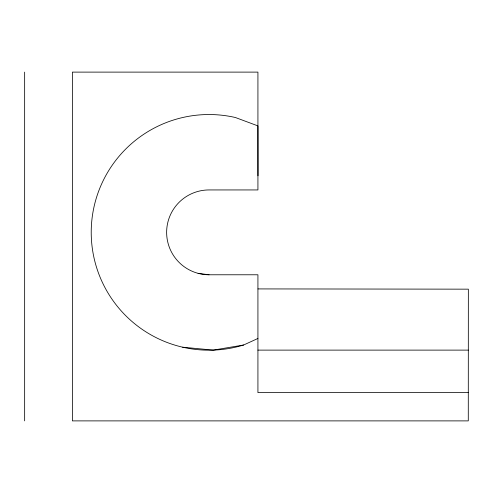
<?xml version="1.0" encoding="UTF-8"?>
<svg xmlns="http://www.w3.org/2000/svg" width="493" height="493" viewBox="0 0 493 493"><rect width="100%" height="100%" fill="white"/><g stroke="black" fill="none" stroke-linecap="round" stroke-linejoin="round"><path stroke-width="0.74" d="M468.282 392.607L257.925 392.607L257.925 274.78L209.05 274.78A42.416 42.416 0 0 1 166.634 232.363A42.416 42.416 0 0 1 209.05 189.941L257.925 189.941L257.925 72.114L72.372 72.114L72.372 420.886L468.282 420.886L468.35 289.163L257.993 288.916M182.681 347.201L213.303 350.116L243.634 345.001L257.925 338.469M257.925 350.116L468.282 350.116M198.075 273.332L209.05 274.78M257.993 175.804L257.925 125.9L235.42 117.519A117.833 117.833 0 0 0 91.297 236.609A117.833 117.833 0 0 0 243.634 345.001M24.65 72.114L24.65 420.886"/></g></svg>
